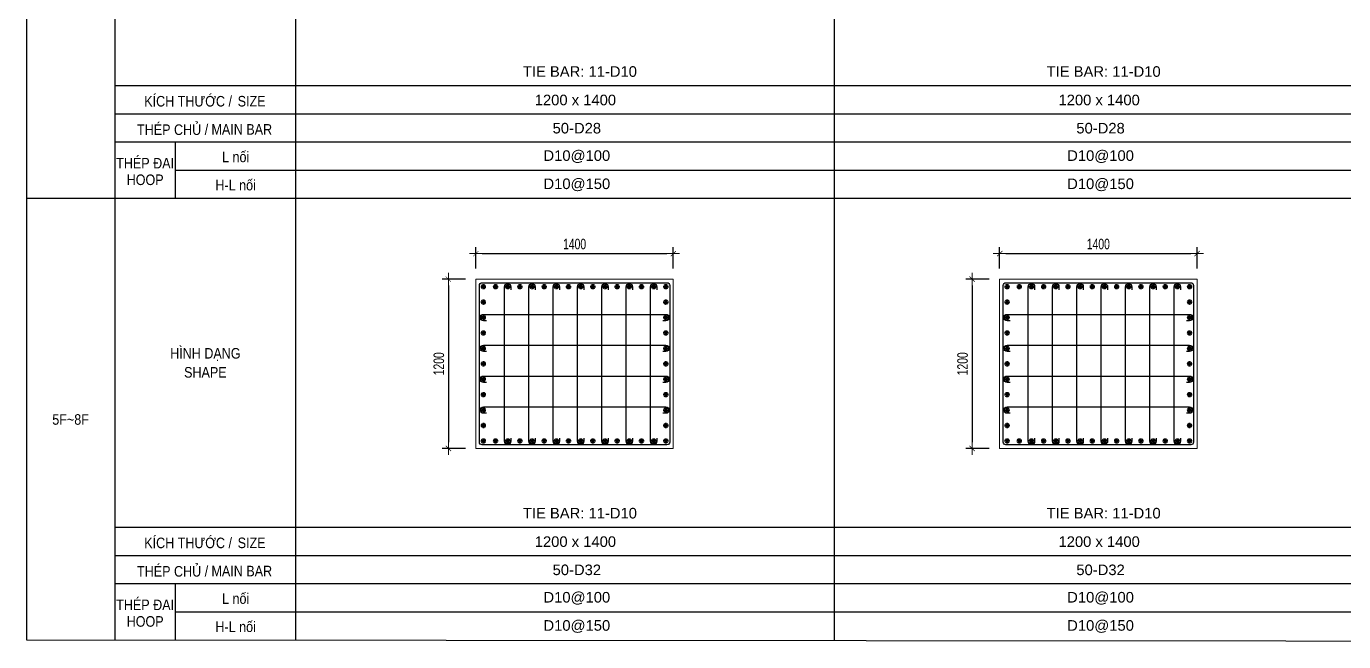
# Model space of a CAD drawing. Header units: millimetres. Extents: x 415878 to 795945, y 85573 to 378758.
# Drawn here: x 561805 to 571148, y 96874 to 101239 of the extents above; entities that cross this region are included whole.
import ezdxf
from ezdxf.enums import TextEntityAlignment as Align

# ---------------------------------------------------------------- set-up
doc = ezdxf.new("R2010")
doc.units = ezdxf.units.MM
doc.layers.get('Defpoints').update_dxf_attribs({"color": 151, "lineweight": 9})
for name, color, linetype in [('2', 2, 'Continuous'), ('A-ANNO-LEAD', 4, 'Continuous'), ('TIT1', 3, 'Continuous')]:
    doc.layers.add(name, color=color, linetype=linetype)
for name, color, linetype, lineweight in [('NDC_S_CONTINUOUS', 3, 'Continuous', 20), ('NDC_S_DIM', 1, 'Continuous', 15), ('NDC_S_REBAR', 4, 'Continuous', 35), ('NDC_S_VN TEXT', 7, 'Continuous', 20)]:
    doc.layers.add(name, color=color, linetype=linetype, lineweight=lineweight)
doc.styles.add('NDC_ARIAL', font='arial.ttf', dxfattribs={"width": 0.85})
doc.styles.add('NDC_DIM', font='', dxfattribs={"width": 0.75})
doc.styles.get('NDC_DIM').set_extended_font_data('Dotum')
doc.dimstyles.new('NDC_dim_30', dxfattribs={"dimscale": 30, "dimtxt": 2.5, "dimasz": 1.5, "dimexe": 1.5, "dimexo": 2.5, "dimgap": 1, "dimtad": 1, "dimdec": 0, "dimzin": 0, "dimdsep": 46, "dimtxsty": 'NDC_DIM', "dimblk": 'DIMMARK', "dimcen": 0.09, "dimdle": 1.2, "dimclrd": 1, "dimclre": 1, "dimclrt": 3, "dimadec": 0, "dimazin": 0, "dimtfac": 1, "dimtdec": 0, "dimtix": 1, "dimtofl": 0, "dimtmove": 0, "dimatfit": 3, "dimfxl": 8, "dimfxlon": 1, "dimtolj": 1, "dimtzin": 0, "dimarcsym": 0})

# ---------------------------------------------------------------- blocks, each defined once
blk = doc.blocks.new('DIMMARK')
at = {"layer": 'NDC_S_DIM', "color": 1}
blk.add_line((-1.5, 0), (1, 0), dxfattribs=at)
at = {"layer": 'NDC_S_DIM', "color": 2, "const_width": 0.1}
blk.add_lwpolyline([(-0.42, -0.42), (0.42, 0.42)], dxfattribs=at)
blk = doc.blocks.new('*D1024')
at = {"layer": 'Defpoints', "color": 0, "ltscale": 40, "transparency": 16777216}
for p in [(566393.4, 99626.8), (564993.4, 99445.3), (566393.4, 99445.3)]:
    blk.add_point(p, dxfattribs=at)
at = {"layer": 'NDC_S_DIM', "color": 1, "lineweight": -2, "ltscale": 40, "transparency": 16777216}
for p, q in [((564993.4, 99520.3), (564993.4, 99671.8)), ((565038.4, 99626.8), (566348.4, 99626.8)), ((566393.4, 99520.3), (566393.4, 99671.8))]:
    blk.add_line(p, q, dxfattribs=at)
at = {"layer": 'NDC_S_DIM', "color": 1, "lineweight": -2, "ltscale": 40, "transparency": 16777216, "xscale": 45, "yscale": 45, "zscale": 45, "rotation": 180}
blk.add_blockref('DIMMARK', (564993.4, 99626.8), dxfattribs=at)
at = {"layer": 'NDC_S_DIM', "color": 1, "lineweight": -2, "ltscale": 40, "transparency": 16777216, "xscale": 45, "yscale": 45, "zscale": 45}
blk.add_blockref('DIMMARK', (566393.4, 99626.8), dxfattribs=at)
at = {"layer": 'NDC_S_DIM', "color": 3, "ltscale": 40, "transparency": 16777216, "insert": (565693.4, 99694.4), "char_height": 75, "attachment_point": 5, "style": 'NDC_DIM'}
blk.add_mtext('\\A1;1400', dxfattribs=at)
blk = doc.blocks.new('*D1025')
at = {"layer": 'Defpoints', "color": 0, "ltscale": 40, "transparency": 16777216}
for p in [(564993.4, 99445.3), (564798.1, 98245.3), (564993.4, 98245.3)]:
    blk.add_point(p, dxfattribs=at)
at = {"layer": 'NDC_S_DIM', "color": 1, "lineweight": -2, "ltscale": 40, "transparency": 16777216}
for p, q in [((564918.4, 99445.3), (564753.1, 99445.3)), ((564798.1, 99400.3), (564798.1, 98290.3)), ((564918.4, 98245.3), (564753.1, 98245.3))]:
    blk.add_line(p, q, dxfattribs=at)
at = {"layer": 'NDC_S_DIM', "color": 1, "lineweight": -2, "ltscale": 40, "transparency": 16777216, "xscale": 45, "yscale": 45, "zscale": 45}
for p, rotation in [((564798.1, 99445.3), 90), ((564798.1, 98245.3), 270)]:
    blk.add_blockref('DIMMARK', p, dxfattribs=dict(at, rotation=rotation))
at = {"layer": 'NDC_S_DIM', "color": 3, "ltscale": 40, "transparency": 16777216, "insert": (564730.5, 98845.3), "char_height": 75, "attachment_point": 5, "rotation": 90, "style": 'NDC_DIM'}
blk.add_mtext('\\A1;1200', dxfattribs=at)
blk = doc.blocks.new('kata_block_THEP')
at = {"layer": 'NDC_S_REBAR', "color": 0}
for p, q in [((-0.5, 0), (0.5, 0)), ((-0.35, 0.35), (0.35, -0.35)), ((0.35, 0.35), (-0.35, -0.35)), ((0, 0.5), (0, -0.5))]:
    blk.add_line(p, q, dxfattribs=at)
at = {"layer": 'NDC_S_REBAR', "color": 0, "const_width": 0.0833}
blk.add_lwpolyline([(-0.5, 0, 1), (0.5, 0, 1), (-0.5, 0, 1)], format="xyb", dxfattribs=at)
blk = doc.blocks.new('*D1036')
at = {"layer": 'Defpoints', "color": 0, "ltscale": 40, "transparency": 16777216}
for p in [(570108.3, 99626.8), (568708.3, 99445.3), (570108.3, 99445.3)]:
    blk.add_point(p, dxfattribs=at)
at = {"layer": 'NDC_S_DIM', "color": 1, "lineweight": -2, "ltscale": 40, "transparency": 16777216}
for p, q in [((568708.3, 99520.3), (568708.3, 99671.8)), ((568753.3, 99626.8), (570063.3, 99626.8)), ((570108.3, 99520.3), (570108.3, 99671.8))]:
    blk.add_line(p, q, dxfattribs=at)
at = {"layer": 'NDC_S_DIM', "color": 1, "lineweight": -2, "ltscale": 40, "transparency": 16777216, "xscale": 45, "yscale": 45, "zscale": 45, "rotation": 180}
blk.add_blockref('DIMMARK', (568708.3, 99626.8), dxfattribs=at)
at = {"layer": 'NDC_S_DIM', "color": 1, "lineweight": -2, "ltscale": 40, "transparency": 16777216, "xscale": 45, "yscale": 45, "zscale": 45}
blk.add_blockref('DIMMARK', (570108.3, 99626.8), dxfattribs=at)
at = {"layer": 'NDC_S_DIM', "color": 3, "ltscale": 40, "transparency": 16777216, "insert": (569408.3, 99694.4), "char_height": 75, "attachment_point": 5, "style": 'NDC_DIM'}
blk.add_mtext('\\A1;1400', dxfattribs=at)
blk = doc.blocks.new('*D1037')
at = {"layer": 'Defpoints', "color": 0, "ltscale": 40, "transparency": 16777216}
for p in [(568708.3, 99445.3), (568512.9, 98245.3), (568708.3, 98245.3)]:
    blk.add_point(p, dxfattribs=at)
at = {"layer": 'NDC_S_DIM', "color": 1, "lineweight": -2, "ltscale": 40, "transparency": 16777216}
for p, q in [((568633.3, 99445.3), (568467.9, 99445.3)), ((568512.9, 99400.3), (568512.9, 98290.3)), ((568633.3, 98245.3), (568467.9, 98245.3))]:
    blk.add_line(p, q, dxfattribs=at)
at = {"layer": 'NDC_S_DIM', "color": 1, "lineweight": -2, "ltscale": 40, "transparency": 16777216, "xscale": 45, "yscale": 45, "zscale": 45}
for p, rotation in [((568512.9, 99445.3), 90), ((568512.9, 98245.3), 270)]:
    blk.add_blockref('DIMMARK', p, dxfattribs=dict(at, rotation=rotation))
at = {"layer": 'NDC_S_DIM', "color": 3, "ltscale": 40, "transparency": 16777216, "insert": (568445.4, 98845.3), "char_height": 75, "attachment_point": 5, "rotation": 90, "style": 'NDC_DIM'}
blk.add_mtext('\\A1;1200', dxfattribs=at)

msp = doc.modelspace()

# ---------------------------------------------------------------- linework, layer by layer
at = {"layer": '2', "lineweight": -2, "ltscale": 1000}
for points in [[(566368.4, 99400.3), (566368.4, 98290.3, -0.414214), (566348.4, 98270.3), (565038.4, 98270.3, -0.414214), (565018.4, 98290.3), (565018.4, 99400.3, -0.414214), (565038.4, 99420.3), (566348.4, 99420.3, -0.414214)], [(570083.3, 99400.3), (570083.3, 98290.3, -0.414214), (570063.3, 98270.3), (568753.3, 98270.3, -0.414214), (568733.3, 98290.3), (568733.3, 99400.3, -0.414214), (568753.3, 99420.3), (570063.3, 99420.3, -0.414214)]]:
    msp.add_lwpolyline(points, format="xyb", close=True, dxfattribs=at)
at = {"layer": '2'}
for points in [[(565241.5, 98318.9), (565241.5, 98296.8, -1), (565196.5, 98296.8), (565196.5, 99392.3, -1), (565241.5, 99392.3), (565241.5, 99370.1)], [(565414, 98318.9), (565414, 98296.8, -1), (565369, 98296.8), (565369, 99392.3, -1), (565414, 99392.3), (565414, 99370.1)], [(565586.5, 98318.9), (565586.5, 98296.8, -1), (565541.5, 98296.8), (565541.5, 99392.3, -1), (565586.5, 99392.3), (565586.5, 99370.1)], [(565759.1, 98318.9), (565759.1, 98296.8, -1), (565714.1, 98296.8), (565714.1, 99392.3, -1), (565759.1, 99392.3), (565759.1, 99370.1)], [(565931.6, 98318.9), (565931.6, 98296.8, -1), (565886.6, 98296.8), (565886.6, 99392.3, -1), (565931.6, 99392.3), (565931.6, 99370.1)], [(566104.1, 98318.9), (566104.1, 98296.8, -1), (566059.1, 98296.8), (566059.1, 99392.3, -1), (566104.1, 99392.3), (566104.1, 99370.1)], [(566276.7, 98318.9), (566276.7, 98296.8, -1), (566231.7, 98296.8), (566231.7, 99392.3, -1), (566276.7, 99392.3), (566276.7, 99370.1)], [(568956.3, 98318.9), (568956.3, 98296.8, -1), (568911.3, 98296.8), (568911.3, 99392.3, -1), (568956.3, 99392.3), (568956.3, 99370.1)], [(569128.8, 98318.9), (569128.8, 98296.8, -1), (569083.8, 98296.8), (569083.8, 99392.3, -1), (569128.8, 99392.3), (569128.8, 99370.1)], [(569301.4, 98318.9), (569301.4, 98296.8, -1), (569256.4, 98296.8), (569256.4, 99392.3, -1), (569301.4, 99392.3), (569301.4, 99370.1)], [(569473.9, 98318.9), (569473.9, 98296.8, -1), (569428.9, 98296.8), (569428.9, 99392.3, -1), (569473.9, 99392.3), (569473.9, 99370.1)], [(569646.4, 98318.9), (569646.4, 98296.8, -1), (569601.4, 98296.8), (569601.4, 99392.3, -1), (569646.4, 99392.3), (569646.4, 99370.1)], [(569819, 98318.9), (569819, 98296.8, -1), (569774, 98296.8), (569774, 99392.3, -1), (569819, 99392.3), (569819, 99370.1)], [(569991.5, 98318.9), (569991.5, 98296.8, -1), (569946.5, 98296.8), (569946.5, 99392.3, -1), (569991.5, 99392.3), (569991.5, 99370.1)], [(565068.6, 99150.9), (565046.4, 99150.9, -1), (565046.4, 99196), (566340.4, 99196, -1), (566340.4, 99150.9), (566318.3, 99150.9)], [(568783.4, 99150.9), (568761.3, 99150.9, -1), (568761.3, 99196), (570055.3, 99196, -1), (570055.3, 99150.9), (570033.1, 99150.9)], [(565068.6, 98932.1), (565046.4, 98932.1, -1), (565046.4, 98977.2), (566340.4, 98977.2, -1), (566340.4, 98932.1), (566318.3, 98932.1)], [(568783.4, 98932.1), (568761.3, 98932.1, -1), (568761.3, 98977.2), (570055.3, 98977.2, -1), (570055.3, 98932.1), (570033.1, 98932.1)], [(565068.6, 98713.3), (565046.4, 98713.3, -1), (565046.4, 98758.4), (566340.4, 98758.4, -1), (566340.4, 98713.3), (566318.3, 98713.3)], [(568783.4, 98713.3), (568761.3, 98713.3, -1), (568761.3, 98758.4), (570055.3, 98758.4, -1), (570055.3, 98713.3), (570033.1, 98713.3)], [(565068.6, 98494.5), (565046.4, 98494.5, -1), (565046.4, 98539.6), (566340.4, 98539.6, -1), (566340.4, 98494.5), (566318.3, 98494.5)], [(568783.4, 98494.5), (568761.3, 98494.5, -1), (568761.3, 98539.6), (570055.3, 98539.6, -1), (570055.3, 98494.5), (570033.1, 98494.5)]]:
    msp.add_lwpolyline(points, format="xyb", dxfattribs=at)
at = {"layer": 'A-ANNO-LEAD'}
msp.add_lwpolyline([(561804.6, 96887.6), (576694, 96874.5), (576694, 113494.5), (561804.6, 113507.6)], close=True, dxfattribs=at)
at = {"layer": 'NDC_S_CONTINUOUS', "ltscale": 70}
for points in [[(566393.4, 99445.3), (566393.4, 98245.3), (564993.4, 98245.3), (564993.4, 99445.3), (566393.4, 99445.3)], [(570108.3, 99445.3), (570108.3, 98245.3), (568708.3, 98245.3), (568708.3, 99445.3), (570108.3, 99445.3)]]:
    msp.add_lwpolyline(points, dxfattribs=at)
at = {"layer": 'TIT1'}
for p, q in [((562432.5, 112787.6), (562432.5, 96887.6)), ((563716.4, 96887.6), (563716.4, 112787.6)), ((567535.1, 112787.6), (567535.1, 96887.6)), ((576694, 100016.8), (561804.6, 100016.8))]:
    msp.add_line(p, q, dxfattribs=at)
at = {"layer": 'TIT1', "color": 8}
for p, q in [((576694, 100816.8), (562432.5, 100816.8)), ((576694, 100616.8), (562432.5, 100616.8)), ((576694, 100416.8), (562432.5, 100416.8)), ((562861.7, 100016.8), (562861.7, 100416.8)), ((576694, 100216.8), (562861.7, 100216.8)), ((576694, 97684.1), (562432.5, 97684.1)), ((576694, 97484.1), (562432.5, 97484.1)), ((576694, 97284.1), (562432.5, 97284.1)), ((562861.7, 96884.1), (562861.7, 97284.1)), ((576694, 97084.1), (562861.7, 97084.1))]:
    msp.add_line(p, q, dxfattribs=at)

# ---------------------------------------------------------------- block references
at = {"layer": '2', "yscale": 36, "zscale": 36}
for p, xscale, rotation in [((565046.4, 99392.3), -36, 90), ((565132.7, 99392.3), -36, 90), ((565219, 99392.3), -36, 90), ((565305.2, 99392.3), -36, 90), ((565391.5, 99392.3), -36, 90), ((565477.8, 99392.3), -36, 90), ((565564, 99392.3), -36, 90), ((565650.3, 99392.3), -36, 90), ((565736.6, 99392.3), -36, 90), ((565822.8, 99392.3), -36, 90), ((565909.1, 99392.3), -36, 90), ((565995.4, 99392.3), -36, 90), ((566081.6, 99392.3), -36, 90), ((566167.9, 99392.3), -36, 90), ((566254.2, 99392.3), -36, 90), ((566340.4, 99392.3), 36, 270), ((566340.4, 99392.3), -36, 90), ((568761.3, 99392.3), -36, 90), ((568847.5, 99392.3), -36, 90), ((568933.8, 99392.3), -36, 90), ((569020.1, 99392.3), -36, 90), ((569106.3, 99392.3), -36, 90), ((569192.6, 99392.3), -36, 90), ((569278.9, 99392.3), -36, 90), ((569365.1, 99392.3), -36, 90), ((569451.4, 99392.3), -36, 90), ((569537.7, 99392.3), -36, 90), ((569623.9, 99392.3), -36, 90), ((569710.2, 99392.3), -36, 90), ((569796.5, 99392.3), -36, 90), ((569882.7, 99392.3), -36, 90), ((569969, 99392.3), -36, 90), ((570055.3, 99392.3), 36, 270), ((570055.3, 99392.3), -36, 90), ((565046.4, 99282.9), -36, 90), ((566340.4, 99282.9), 36, 270), ((568761.3, 99282.9), -36, 90), ((570055.3, 99282.9), 36, 270), ((565046.4, 99173.5), -36, 90), ((566340.4, 99173.5), 36, 270), ((568761.3, 99173.5), -36, 90), ((570055.3, 99173.5), 36, 270), ((565046.4, 99064.1), -36, 90), ((566340.4, 99064.1), 36, 270), ((568761.3, 99064.1), -36, 90), ((570055.3, 99064.1), 36, 270), ((565046.4, 98954.7), -36, 90), ((566340.4, 98954.7), 36, 270), ((568761.3, 98954.7), -36, 90), ((570055.3, 98954.7), 36, 270), ((565046.4, 98845.3), -36, 90), ((566340.4, 98845.3), 36, 270), ((568761.3, 98845.3), -36, 90), ((570055.3, 98845.3), 36, 270), ((565046.4, 98735.9), -36, 90), ((566340.4, 98735.9), 36, 270), ((568761.3, 98735.9), -36, 90), ((570055.3, 98735.9), 36, 270), ((565046.4, 98626.5), -36, 90), ((566340.4, 98626.5), 36, 270), ((568761.3, 98626.5), -36, 90), ((570055.3, 98626.5), 36, 270), ((565046.4, 98517.1), -36, 90), ((566340.4, 98517.1), 36, 270), ((568761.3, 98517.1), -36, 90), ((570055.3, 98517.1), 36, 270), ((565046.4, 98407.7), -36, 90), ((566340.4, 98407.7), 36, 270), ((568761.3, 98407.7), -36, 90), ((570055.3, 98407.7), 36, 270), ((565046.4, 98298.3), 36, 90), ((565132.7, 98298.3), 36, 90), ((565219, 98298.3), 36, 90), ((565305.2, 98298.3), 36, 90), ((565391.5, 98298.3), 36, 90), ((565477.8, 98298.3), 36, 90), ((565564, 98298.3), 36, 90), ((565650.3, 98298.3), 36, 90), ((565736.6, 98298.3), 36, 90), ((565822.8, 98298.3), 36, 90), ((565909.1, 98298.3), 36, 90), ((565995.4, 98298.3), 36, 90), ((566081.6, 98298.3), 36, 90), ((566167.9, 98298.3), 36, 90), ((566254.2, 98298.3), 36, 90), ((566340.4, 98298.3), -36, 270), ((568761.3, 98298.3), 36, 90), ((568847.5, 98298.3), 36, 90), ((568933.8, 98298.3), 36, 90), ((569020.1, 98298.3), 36, 90), ((569106.3, 98298.3), 36, 90), ((569192.6, 98298.3), 36, 90), ((569278.9, 98298.3), 36, 90), ((569365.1, 98298.3), 36, 90), ((569451.4, 98298.3), 36, 90), ((569537.7, 98298.3), 36, 90), ((569623.9, 98298.3), 36, 90), ((569710.2, 98298.3), 36, 90), ((569796.5, 98298.3), 36, 90), ((569882.7, 98298.3), 36, 90), ((569969, 98298.3), 36, 90), ((570055.3, 98298.3), -36, 270)]:
    msp.add_blockref('kata_block_THEP', p, dxfattribs=dict(at, xscale=xscale, rotation=rotation))

# ---------------------------------------------------------------- texts
at = {"layer": 'NDC_S_VN TEXT', "style": 'NDC_ARIAL', "width": 0.85}
for s, p in [('KÍCH THƯỚC /', (562952.1, 100716.8)), ('THÉP CHỦ /', (562842, 100516.8)), ('THÉP ĐAI', (562647.2, 100277.9)), ('HÌNH DẠNG', (563074.4, 98921.1)), ('KÍCH THƯỚC /', (562952.1, 97584.1)), ('THÉP CHỦ /', (562842, 97384.1)), ('THÉP ĐAI', (562647.2, 97145.2))]:
    msp.add_text(s, height=75, dxfattribs=at).set_placement(p, align=Align.MIDDLE)
at = {"layer": 'TIT1', "style": 'NDC_ARIAL'}
for s, p in [('TIE BAR: 11-D10', (565730.9, 100918.5)), ('TIE BAR: 11-D10', (569445.8, 100918.5)), ('1200 x 1400', (565699.1, 100716.6)), ('1200 x 1400', (569414, 100716.6)), ('50-D28', (565709.2, 100516.6)), ('50-D28', (569424, 100516.6)), ('D10@100', (565709.2, 100316.6)), ('D10@100', (569424, 100316.6)), ('D10@150', (565709.2, 100116.6)), ('D10@150', (569424, 100116.6)), ('TIE BAR: 11-D10', (565730.9, 97785.8)), ('TIE BAR: 11-D10', (569445.8, 97785.8)), ('1200 x 1400', (565699.1, 97583.9)), ('1200 x 1400', (569414, 97583.9)), ('50-D32', (565709.2, 97383.9)), ('50-D32', (569424, 97383.9)), ('D10@100', (565709.2, 97183.9)), ('D10@100', (569424, 97183.9)), ('D10@150', (565709.2, 96983.9)), ('D10@150', (569424, 96983.9))]:
    msp.add_text(s, height=75, dxfattribs=at).set_placement(p, align=Align.MIDDLE)
at = {"layer": 'TIT1', "style": 'NDC_ARIAL', "width": 0.85}
for s, p in [('SIZE', (563402.5, 100708)), ('MAIN BAR', (563332.9, 100508)), ('L nối', (563289.1, 100316.8)), ('HOOP', (562647.2, 100150.6)), ('H-L nối', (563289.1, 100116.8)), ('SHAPE', (563074.4, 98784.9)), ('5F~8F', (562118.5, 98450.5)), ('SIZE', (563402.5, 97575.3)), ('MAIN BAR', (563332.9, 97375.3)), ('L nối', (563289.1, 97184.1)), ('HOOP', (562647.2, 97017.9)), ('H-L nối', (563289.1, 96984.1))]:
    msp.add_text(s, height=75, dxfattribs=at).set_placement(p, align=Align.MIDDLE)

# ---------------------------------------------------------------- dimensions: what is measured, and where the dimension line sits
at = {"layer": 'NDC_S_DIM', "ltscale": 40}
for base, p1, p2, picture, middle in [((566393.4, 99626.8), (564993.4, 99445.3), (566393.4, 99445.3), '*D1024', (565693.4, 99694.4)), ((570108.3, 99626.8), (568708.3, 99445.3), (570108.3, 99445.3), '*D1036', (569408.3, 99694.4))]:
    dim = msp.add_linear_dim(base=base, p1=p1, p2=p2, dimstyle='NDC_dim_30', dxfattribs=at)
    dim.commit()
    dim.dimension.update_dxf_attribs({"geometry": picture, "text_midpoint": middle})
for base, p1, p2, picture, middle in [((564798.1, 98245.3), (564993.4, 99445.3), (564993.4, 98245.3), '*D1025', (564730.5, 98845.3)), ((568512.9, 98245.3), (568708.3, 99445.3), (568708.3, 98245.3), '*D1037', (568445.4, 98845.3))]:
    dim = msp.add_linear_dim(base=base, p1=p1, p2=p2, angle=90, dimstyle='NDC_dim_30', dxfattribs=at)
    dim.commit()
    dim.dimension.update_dxf_attribs({"geometry": picture, "text_midpoint": middle})

doc.saveas('drawing.dxf')
